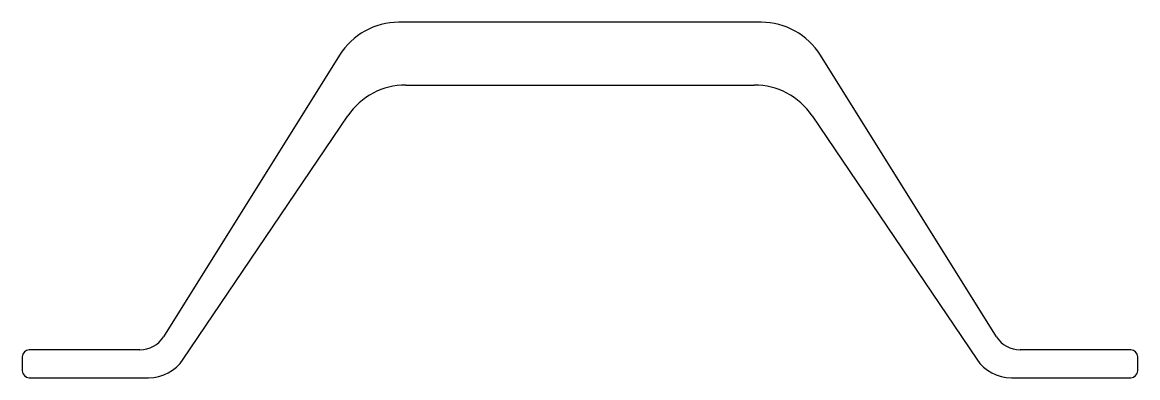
# Model space of a CAD drawing. Extents: x 1.8 to 81.8, y 1.6 to 27.1.
import ezdxf

# ---------------------------------------------------------------- set-up
doc = ezdxf.new("R2010")
doc.units = 0
doc.layers.get('0').update_dxf_attribs({"linetype": 'CONTINUOUS'})

msp = doc.modelspace()

# ---------------------------------------------------------------- linework, layer by layer
for p, q in [((54.807, 27.055), (28.807, 27.055)), ((24.567, 24.704), (11.939, 4.495)), ((71.676, 4.495), (59.048, 24.704)), ((29.307, 22.555), (54.307, 22.555)), ((13.356, 2.875), (25.164, 20.354)), ((58.45, 20.354), (70.259, 2.875)), ((10.243, 3.555), (2.307, 3.555)), ((81.307, 3.555), (73.372, 3.555)), ((1.807, 3.055), (1.807, 2.055)), ((81.807, 2.055), (81.807, 3.055)), ((2.307, 1.555), (10.87, 1.555)), ((72.745, 1.555), (81.307, 1.555))]:
    msp.add_line(p, q)
for centre, radius, start, end in [((28.807, 22.055), 5, 90, 148), ((54.807, 22.055), 5, 32, 90), ((29.307, 17.555), 5, 90, 145.95677), ((54.307, 17.555), 5, 34.04323, 90), ((10.243, 5.555), 2, 270, 328), ((73.372, 5.555), 2, 212, 270), ((2.307, 3.055), 0.5, 90, 180), ((81.307, 3.055), 0.5, 0, 90), ((10.87, 4.555), 3, 270, 325.95677), ((72.745, 4.555), 3, 214.04323, 270), ((2.307, 2.055), 0.5, 180, 270), ((81.307, 2.055), 0.5, 270, 0)]:
    msp.add_arc(centre, radius, start, end)

doc.saveas('drawing.dxf')
